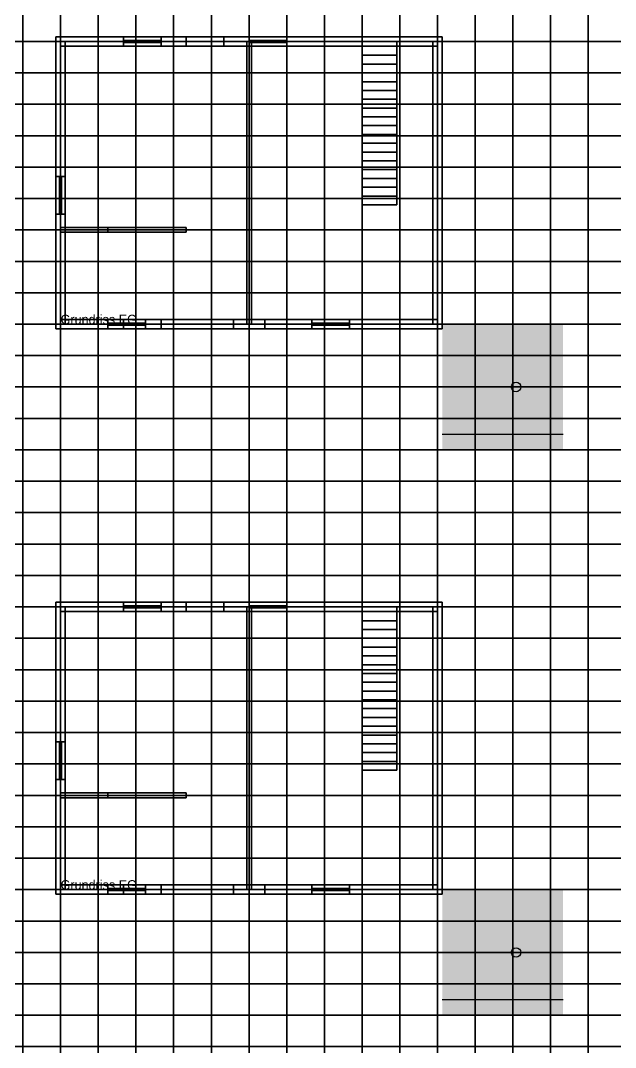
# Model space of a CAD drawing. Header units: millimetres. Extents: x -20000 to 218800, y -20000 to 179000.
# Drawn here: x 38725 to 57666, y 30974 to 63666 of the extents above; entities that cross this region are included whole.
import ezdxf

# ---------------------------------------------------------------- set-up
doc = ezdxf.new("R2010")
doc.units = ezdxf.units.MM
for name, color, linetype in [('A-BODEN', 33, 'Continuous'), ('A-DECKE', 9, 'Continuous'), ('A-FENSTER', 4, 'Continuous'), ('A-FENSTER-GLAS', 5, 'Continuous'), ('A-MAUER', 253, 'Continuous'), ('A-STUETZE', 8, 'Continuous'), ('A-TERRASSE', 32, 'Continuous'), ('A-TEXT', 2, 'Continuous'), ('A-TREPPE', 41, 'Continuous'), ('A-WAND', 7, 'Continuous'), ('A-WAND-INNEN', 8, 'Continuous')]:
    doc.layers.add(name, color=color, linetype=linetype)

# ---------------------------------------------------------------- blocks, each defined once
blk = doc.blocks.new('RAHMEN')
mesh = blk.add_polyface()
corners = [(0, -30), (0, 30), (1200, 30), (1200, -30), (0, -30, 60), (1200, -30, 60), (1200, 30, 60), (0, 30, 60)]
mesh.append_faces([[corners[k] for k in face] for face in [(0, 1, 2, 3), (4, 5, 6, 7), (0, 3, 5, 4), (3, 2, 6, 5), (2, 1, 7, 6), (1, 0, 4, 7)]])
mesh = blk.add_polyface()
corners = [(0, -30, 1140), (0, 30, 1140), (1200, 30, 1140), (1200, -30, 1140), (0, -30, 1200), (1200, -30, 1200), (1200, 30, 1200), (0, 30, 1200)]
mesh.append_faces([[corners[k] for k in face] for face in [(0, 1, 2, 3), (4, 5, 6, 7), (0, 3, 5, 4), (3, 2, 6, 5), (2, 1, 7, 6), (1, 0, 4, 7)]])
mesh = blk.add_polyface()
corners = [(0, -30), (0, 30), (60, 30), (60, -30), (0, -30, 1200), (60, -30, 1200), (60, 30, 1200), (0, 30, 1200)]
mesh.append_faces([[corners[k] for k in face] for face in [(0, 1, 2, 3), (4, 5, 6, 7), (0, 3, 5, 4), (3, 2, 6, 5), (2, 1, 7, 6), (1, 0, 4, 7)]])
mesh = blk.add_polyface()
corners = [(1140, -30), (1140, 30), (1200, 30), (1200, -30), (1140, -30, 1200), (1200, -30, 1200), (1200, 30, 1200), (1140, 30, 1200)]
mesh.append_faces([[corners[k] for k in face] for face in [(0, 1, 2, 3), (4, 5, 6, 7), (0, 3, 5, 4), (3, 2, 6, 5), (2, 1, 7, 6), (1, 0, 4, 7)]])
blk = doc.blocks.new('FENSTER')
at = {"layer": 'A-FENSTER-GLAS', "color": 5}
blk.add_3dface([(60, 0, 60), (1140, 0, 60), (1140, 0, 1140), (60, 0, 1140)], dxfattribs=at)
blk.add_blockref('RAHMEN', (0, 0))
blk = doc.blocks.new('STUFE')
mesh = blk.add_polyface()
corners = [(0, 0), (0, 280), (1100, 280), (1100, 0), (0, 0, 170), (1100, 0, 170), (1100, 280, 170), (0, 280, 170)]
mesh.append_faces([[corners[k] for k in face] for face in [(0, 1, 2, 3), (4, 5, 6, 7), (0, 3, 5, 4), (3, 2, 6, 5), (2, 1, 7, 6), (1, 0, 4, 7)]])
blk = doc.blocks.new('HAUS')
at = {"layer": 'A-DECKE'}
for points in [[(0, 0, 5800), (12000, 0, 5800), (12000, 9000, 5800), (0, 9000, 5800)], [(0, 0, 6000), (12000, 0, 6000), (12000, 9000, 6000), (0, 9000, 6000)]]:
    blk.add_3dface(points, dxfattribs=at)
at = {"layer": 'A-MAUER'}
blk.add_lwpolyline([(12150, -3500), (16000, -3500)], dxfattribs=at)
at = {"layer": 'A-STUETZE'}
blk.add_circle((14500, -2000), 150, dxfattribs=at)
at = {"layer": 'A-TERRASSE'}
blk.add_solid([(12150, -4000), (16000, -4000), (12150, 0), (16000, 0)], dxfattribs=at)
at = {"layer": 'A-WAND'}
for points in [[(0, 0, 6000), (0, 9000, 6000), (0, 4500, 8400)], [(12000, 0, 6000), (12000, 9000, 6000), (12000, 4500, 8400)]]:
    blk.add_3dface(points, dxfattribs=at)
at = {"layer": 'A-FENSTER'}
for p, rotation in [((3200, 9000, 900), 180), ((7200, 9000, 900), 180), ((0, 4700, 900), -90)]:
    blk.add_blockref('FENSTER', p, dxfattribs=dict(at, rotation=rotation))
for p in [(1500, 0, 900), (8000, 0, 900)]:
    blk.add_blockref('FENSTER', p, dxfattribs=at)
at = {"layer": 'A-TREPPE', "zscale": 1.0380622837370241}
for p in [(9600, 8280, 2824), (9600, 8000, 2647), (9600, 7720, 2471), (9600, 7440, 2294), (9600, 7160, 2118), (9600, 6880, 1941), (9600, 6600, 1765), (9600, 6320, 1588), (9600, 6040, 1412), (9600, 5760, 1235), (9600, 5480, 1059), (9600, 5200, 882), (9600, 4920, 706), (9600, 4640, 529), (9600, 4360, 353), (9600, 4080, 176), (9600, 3800)]:
    blk.add_blockref('STUFE', p, dxfattribs=at)
at = {"layer": 'A-TEXT'}
blk.add_text('Grundriss EG', height=300, dxfattribs=at).set_placement((0, 0))
at = {"layer": 'A-BODEN'}
mesh = blk.add_polyface(dxfattribs=at)
corners = [(-150, -150, -300), (-150, 9150, -300), (12150, 9150, -300), (12150, -150, -300), (-150, -150), (12150, -150), (12150, 9150), (-150, 9150)]
mesh.append_faces([[corners[k] for k in face] for face in [(0, 1, 2, 3), (4, 5, 6, 7), (0, 3, 5, 4), (3, 2, 6, 5), (2, 1, 7, 6), (1, 0, 4, 7)]])
at = {"layer": 'A-DECKE'}
mesh = blk.add_polyface(dxfattribs=at)
corners = [(0, 4000, 2750), (0, 9000, 2750), (9600, 9000, 2750), (9600, 4000, 2750), (0, 4000, 3000), (9600, 4000, 3000), (9600, 9000, 3000), (0, 9000, 3000)]
mesh.append_faces([[corners[k] for k in face] for face in [(0, 1, 2, 3), (4, 5, 6, 7), (0, 3, 5, 4), (3, 2, 6, 5), (2, 1, 7, 6), (1, 0, 4, 7)]])
mesh = blk.add_polyface(dxfattribs=at)
corners = [(9600, 8850, 2750), (9600, 9000, 2750), (10700, 9000, 2750), (10700, 8850, 2750), (9600, 8850, 3000), (10700, 8850, 3000), (10700, 9000, 3000), (9600, 9000, 3000)]
mesh.append_faces([[corners[k] for k in face] for face in [(0, 1, 2, 3), (4, 5, 6, 7), (0, 3, 5, 4), (3, 2, 6, 5), (2, 1, 7, 6), (1, 0, 4, 7)]])
mesh = blk.add_polyface(dxfattribs=at)
corners = [(10700, 4000, 2750), (10700, 9000, 2750), (12000, 9000, 2750), (12000, 4000, 2750), (10700, 4000, 3000), (12000, 4000, 3000), (12000, 9000, 3000), (10700, 9000, 3000)]
mesh.append_faces([[corners[k] for k in face] for face in [(0, 1, 2, 3), (4, 5, 6, 7), (0, 3, 5, 4), (3, 2, 6, 5), (2, 1, 7, 6), (1, 0, 4, 7)]])
mesh = blk.add_polyface(dxfattribs=at)
corners = [(0, 0, 2750), (0, 4000, 2750), (12000, 4000, 2750), (12000, 0, 2750), (0, 0, 3000), (12000, 0, 3000), (12000, 4000, 3000), (0, 4000, 3000)]
mesh.append_faces([[corners[k] for k in face] for face in [(0, 1, 2, 3), (4, 5, 6, 7), (0, 3, 5, 4), (3, 2, 6, 5), (2, 1, 7, 6), (1, 0, 4, 7)]])
at = {"layer": 'A-WAND'}
mesh = blk.add_polyface(dxfattribs=at)
corners = [(-150, 4700), (-150, 9000), (150, 9000), (150, 4700), (-150, 4700, 3000), (150, 4700, 3000), (150, 9000, 3000), (-150, 9000, 3000)]
mesh.append_faces([[corners[k] for k in face] for face in [(0, 1, 2, 3), (4, 5, 6, 7), (0, 3, 5, 4), (3, 2, 6, 5), (2, 1, 7, 6), (1, 0, 4, 7)]])
mesh = blk.add_polyface(dxfattribs=at)
corners = [(-150, 0, 3000), (-150, 9000, 3000), (150, 9000, 3000), (150, 0, 3000), (-150, 0, 5800), (150, 0, 5800), (150, 9000, 5800), (-150, 9000, 5800)]
mesh.append_faces([[corners[k] for k in face] for face in [(0, 1, 2, 3), (4, 5, 6, 7), (0, 3, 5, 4), (3, 2, 6, 5), (2, 1, 7, 6), (1, 0, 4, 7)]])
mesh = blk.add_polyface(dxfattribs=at)
corners = [(0, 8850), (0, 9150), (2000, 9150), (2000, 8850), (0, 8850, 3000), (2000, 8850, 3000), (2000, 9150, 3000), (0, 9150, 3000)]
mesh.append_faces([[corners[k] for k in face] for face in [(0, 1, 2, 3), (4, 5, 6, 7), (0, 3, 5, 4), (3, 2, 6, 5), (2, 1, 7, 6), (1, 0, 4, 7)]])
mesh = blk.add_polyface(dxfattribs=at)
corners = [(0, 8850, 3000), (0, 9150, 3000), (4000, 9150, 3000), (4000, 8850, 3000), (0, 8850, 5800), (4000, 8850, 5800), (4000, 9150, 5800), (0, 9150, 5800)]
mesh.append_faces([[corners[k] for k in face] for face in [(0, 1, 2, 3), (4, 5, 6, 7), (0, 3, 5, 4), (3, 2, 6, 5), (2, 1, 7, 6), (1, 0, 4, 7)]])
mesh = blk.add_polyface(dxfattribs=at)
corners = [(2000, 8850), (2000, 9150), (3200, 9150), (3200, 8850), (2000, 8850, 900), (3200, 8850, 900), (3200, 9150, 900), (2000, 9150, 900)]
mesh.append_faces([[corners[k] for k in face] for face in [(0, 1, 2, 3), (4, 5, 6, 7), (0, 3, 5, 4), (3, 2, 6, 5), (2, 1, 7, 6), (1, 0, 4, 7)]])
mesh = blk.add_polyface(dxfattribs=at)
corners = [(2000, 8850, 2100), (2000, 9150, 2100), (3200, 9150, 2100), (3200, 8850, 2100), (2000, 8850, 3000), (3200, 8850, 3000), (3200, 9150, 3000), (2000, 9150, 3000)]
mesh.append_faces([[corners[k] for k in face] for face in [(0, 1, 2, 3), (4, 5, 6, 7), (0, 3, 5, 4), (3, 2, 6, 5), (2, 1, 7, 6), (1, 0, 4, 7)]])
mesh = blk.add_polyface(dxfattribs=at)
corners = [(3200, 8850), (3200, 9150), (6000, 9150), (6000, 8850), (3200, 8850, 3000), (6000, 8850, 3000), (6000, 9150, 3000), (3200, 9150, 3000)]
mesh.append_faces([[corners[k] for k in face] for face in [(0, 1, 2, 3), (4, 5, 6, 7), (0, 3, 5, 4), (3, 2, 6, 5), (2, 1, 7, 6), (1, 0, 4, 7)]])
mesh = blk.add_polyface(dxfattribs=at)
corners = [(4000, 8850, 3000), (4000, 9150, 3000), (5200, 9150, 3000), (5200, 8850, 3000), (4000, 8850, 3900), (5200, 8850, 3900), (5200, 9150, 3900), (4000, 9150, 3900)]
mesh.append_faces([[corners[k] for k in face] for face in [(0, 1, 2, 3), (4, 5, 6, 7), (0, 3, 5, 4), (3, 2, 6, 5), (2, 1, 7, 6), (1, 0, 4, 7)]])
mesh = blk.add_polyface(dxfattribs=at)
corners = [(4000, 8850, 5100), (4000, 9150, 5100), (5200, 9150, 5100), (5200, 8850, 5100), (4000, 8850, 5800), (5200, 8850, 5800), (5200, 9150, 5800), (4000, 9150, 5800)]
mesh.append_faces([[corners[k] for k in face] for face in [(0, 1, 2, 3), (4, 5, 6, 7), (0, 3, 5, 4), (3, 2, 6, 5), (2, 1, 7, 6), (1, 0, 4, 7)]])
mesh = blk.add_polyface(dxfattribs=at)
corners = [(5200, 8850, 3000), (5200, 9150, 3000), (12000, 9150, 3000), (12000, 8850, 3000), (5200, 8850, 5800), (12000, 8850, 5800), (12000, 9150, 5800), (5200, 9150, 5800)]
mesh.append_faces([[corners[k] for k in face] for face in [(0, 1, 2, 3), (4, 5, 6, 7), (0, 3, 5, 4), (3, 2, 6, 5), (2, 1, 7, 6), (1, 0, 4, 7)]])
mesh = blk.add_polyface(dxfattribs=at)
corners = [(6000, 8850), (6000, 9150), (7200, 9150), (7200, 8850), (6000, 8850, 900), (7200, 8850, 900), (7200, 9150, 900), (6000, 9150, 900)]
mesh.append_faces([[corners[k] for k in face] for face in [(0, 1, 2, 3), (4, 5, 6, 7), (0, 3, 5, 4), (3, 2, 6, 5), (2, 1, 7, 6), (1, 0, 4, 7)]])
mesh = blk.add_polyface(dxfattribs=at)
corners = [(6000, 8850, 2100), (6000, 9150, 2100), (7200, 9150, 2100), (7200, 8850, 2100), (6000, 8850, 3000), (7200, 8850, 3000), (7200, 9150, 3000), (6000, 9150, 3000)]
mesh.append_faces([[corners[k] for k in face] for face in [(0, 1, 2, 3), (4, 5, 6, 7), (0, 3, 5, 4), (3, 2, 6, 5), (2, 1, 7, 6), (1, 0, 4, 7)]])
mesh = blk.add_polyface(dxfattribs=at)
corners = [(7200, 8850), (7200, 9150), (12000, 9150), (12000, 8850), (7200, 8850, 3000), (12000, 8850, 3000), (12000, 9150, 3000), (7200, 9150, 3000)]
mesh.append_faces([[corners[k] for k in face] for face in [(0, 1, 2, 3), (4, 5, 6, 7), (0, 3, 5, 4), (3, 2, 6, 5), (2, 1, 7, 6), (1, 0, 4, 7)]])
mesh = blk.add_polyface(dxfattribs=at)
corners = [(11850, 0), (11850, 9000), (12150, 9000), (12150, 0), (11850, 0, 3000), (12150, 0, 3000), (12150, 9000, 3000), (11850, 9000, 3000)]
mesh.append_faces([[corners[k] for k in face] for face in [(0, 1, 2, 3), (4, 5, 6, 7), (0, 3, 5, 4), (3, 2, 6, 5), (2, 1, 7, 6), (1, 0, 4, 7)]])
mesh = blk.add_polyface(dxfattribs=at)
corners = [(11850, 0, 3000), (11850, 9000, 3000), (12150, 9000, 3000), (12150, 0, 3000), (11850, 0, 5800), (12150, 0, 5800), (12150, 9000, 5800), (11850, 9000, 5800)]
mesh.append_faces([[corners[k] for k in face] for face in [(0, 1, 2, 3), (4, 5, 6, 7), (0, 3, 5, 4), (3, 2, 6, 5), (2, 1, 7, 6), (1, 0, 4, 7)]])
mesh = blk.add_polyface(dxfattribs=at)
corners = [(-150, 3500), (-150, 4700), (150, 4700), (150, 3500), (-150, 3500, 900), (150, 3500, 900), (150, 4700, 900), (-150, 4700, 900)]
mesh.append_faces([[corners[k] for k in face] for face in [(0, 1, 2, 3), (4, 5, 6, 7), (0, 3, 5, 4), (3, 2, 6, 5), (2, 1, 7, 6), (1, 0, 4, 7)]])
mesh = blk.add_polyface(dxfattribs=at)
corners = [(-150, 3500, 2100), (-150, 4700, 2100), (150, 4700, 2100), (150, 3500, 2100), (-150, 3500, 3000), (150, 3500, 3000), (150, 4700, 3000), (-150, 4700, 3000)]
mesh.append_faces([[corners[k] for k in face] for face in [(0, 1, 2, 3), (4, 5, 6, 7), (0, 3, 5, 4), (3, 2, 6, 5), (2, 1, 7, 6), (1, 0, 4, 7)]])
mesh = blk.add_polyface(dxfattribs=at)
corners = [(-150, 0), (-150, 3500), (150, 3500), (150, 0), (-150, 0, 3000), (150, 0, 3000), (150, 3500, 3000), (-150, 3500, 3000)]
mesh.append_faces([[corners[k] for k in face] for face in [(0, 1, 2, 3), (4, 5, 6, 7), (0, 3, 5, 4), (3, 2, 6, 5), (2, 1, 7, 6), (1, 0, 4, 7)]])
mesh = blk.add_polyface(dxfattribs=at)
corners = [(0, -150), (0, 150), (1500, 150), (1500, -150), (0, -150, 3000), (1500, -150, 3000), (1500, 150, 3000), (0, 150, 3000)]
mesh.append_faces([[corners[k] for k in face] for face in [(0, 1, 2, 3), (4, 5, 6, 7), (0, 3, 5, 4), (3, 2, 6, 5), (2, 1, 7, 6), (1, 0, 4, 7)]])
mesh = blk.add_polyface(dxfattribs=at)
corners = [(0, -150, 3000), (0, 150, 3000), (2000, 150, 3000), (2000, -150, 3000), (0, -150, 5800), (2000, -150, 5800), (2000, 150, 5800), (0, 150, 5800)]
mesh.append_faces([[corners[k] for k in face] for face in [(0, 1, 2, 3), (4, 5, 6, 7), (0, 3, 5, 4), (3, 2, 6, 5), (2, 1, 7, 6), (1, 0, 4, 7)]])
mesh = blk.add_polyface(dxfattribs=at)
corners = [(1500, -150), (1500, 150), (2700, 150), (2700, -150), (1500, -150, 900), (2700, -150, 900), (2700, 150, 900), (1500, 150, 900)]
mesh.append_faces([[corners[k] for k in face] for face in [(0, 1, 2, 3), (4, 5, 6, 7), (0, 3, 5, 4), (3, 2, 6, 5), (2, 1, 7, 6), (1, 0, 4, 7)]])
mesh = blk.add_polyface(dxfattribs=at)
corners = [(1500, -150, 2100), (1500, 150, 2100), (2700, 150, 2100), (2700, -150, 2100), (1500, -150, 3000), (2700, -150, 3000), (2700, 150, 3000), (1500, 150, 3000)]
mesh.append_faces([[corners[k] for k in face] for face in [(0, 1, 2, 3), (4, 5, 6, 7), (0, 3, 5, 4), (3, 2, 6, 5), (2, 1, 7, 6), (1, 0, 4, 7)]])
mesh = blk.add_polyface(dxfattribs=at)
corners = [(2000, -150, 3000), (2000, 150, 3000), (3200, 150, 3000), (3200, -150, 3000), (2000, -150, 3900), (3200, -150, 3900), (3200, 150, 3900), (2000, 150, 3900)]
mesh.append_faces([[corners[k] for k in face] for face in [(0, 1, 2, 3), (4, 5, 6, 7), (0, 3, 5, 4), (3, 2, 6, 5), (2, 1, 7, 6), (1, 0, 4, 7)]])
mesh = blk.add_polyface(dxfattribs=at)
corners = [(2000, -150, 5100), (2000, 150, 5100), (3200, 150, 5100), (3200, -150, 5100), (2000, -150, 5800), (3200, -150, 5800), (3200, 150, 5800), (2000, 150, 5800)]
mesh.append_faces([[corners[k] for k in face] for face in [(0, 1, 2, 3), (4, 5, 6, 7), (0, 3, 5, 4), (3, 2, 6, 5), (2, 1, 7, 6), (1, 0, 4, 7)]])
mesh = blk.add_polyface(dxfattribs=at)
corners = [(2700, -150), (2700, 150), (5500, 150), (5500, -150), (2700, -150, 3000), (5500, -150, 3000), (5500, 150, 3000), (2700, 150, 3000)]
mesh.append_faces([[corners[k] for k in face] for face in [(0, 1, 2, 3), (4, 5, 6, 7), (0, 3, 5, 4), (3, 2, 6, 5), (2, 1, 7, 6), (1, 0, 4, 7)]])
mesh = blk.add_polyface(dxfattribs=at)
corners = [(3200, -150, 3000), (3200, 150, 3000), (8000, 150, 3000), (8000, -150, 3000), (3200, -150, 5800), (8000, -150, 5800), (8000, 150, 5800), (3200, 150, 5800)]
mesh.append_faces([[corners[k] for k in face] for face in [(0, 1, 2, 3), (4, 5, 6, 7), (0, 3, 5, 4), (3, 2, 6, 5), (2, 1, 7, 6), (1, 0, 4, 7)]])
mesh = blk.add_polyface(dxfattribs=at)
corners = [(5500, -150, 2100), (5500, 150, 2100), (6500, 150, 2100), (6500, -150, 2100), (5500, -150, 3000), (6500, -150, 3000), (6500, 150, 3000), (5500, 150, 3000)]
mesh.append_faces([[corners[k] for k in face] for face in [(0, 1, 2, 3), (4, 5, 6, 7), (0, 3, 5, 4), (3, 2, 6, 5), (2, 1, 7, 6), (1, 0, 4, 7)]])
mesh = blk.add_polyface(dxfattribs=at)
corners = [(6500, -150), (6500, 150), (8000, 150), (8000, -150), (6500, -150, 3000), (8000, -150, 3000), (8000, 150, 3000), (6500, 150, 3000)]
mesh.append_faces([[corners[k] for k in face] for face in [(0, 1, 2, 3), (4, 5, 6, 7), (0, 3, 5, 4), (3, 2, 6, 5), (2, 1, 7, 6), (1, 0, 4, 7)]])
mesh = blk.add_polyface(dxfattribs=at)
corners = [(8000, -150), (8000, 150), (9200, 150), (9200, -150), (8000, -150, 900), (9200, -150, 900), (9200, 150, 900), (8000, 150, 900)]
mesh.append_faces([[corners[k] for k in face] for face in [(0, 1, 2, 3), (4, 5, 6, 7), (0, 3, 5, 4), (3, 2, 6, 5), (2, 1, 7, 6), (1, 0, 4, 7)]])
mesh = blk.add_polyface(dxfattribs=at)
corners = [(8000, -150, 2100), (8000, 150, 2100), (9200, 150, 2100), (9200, -150, 2100), (8000, -150, 3000), (9200, -150, 3000), (9200, 150, 3000), (8000, 150, 3000)]
mesh.append_faces([[corners[k] for k in face] for face in [(0, 1, 2, 3), (4, 5, 6, 7), (0, 3, 5, 4), (3, 2, 6, 5), (2, 1, 7, 6), (1, 0, 4, 7)]])
mesh = blk.add_polyface(dxfattribs=at)
corners = [(8000, -150, 3000), (8000, 150, 3000), (9200, 150, 3000), (9200, -150, 3000), (8000, -150, 3900), (9200, -150, 3900), (9200, 150, 3900), (8000, 150, 3900)]
mesh.append_faces([[corners[k] for k in face] for face in [(0, 1, 2, 3), (4, 5, 6, 7), (0, 3, 5, 4), (3, 2, 6, 5), (2, 1, 7, 6), (1, 0, 4, 7)]])
mesh = blk.add_polyface(dxfattribs=at)
corners = [(8000, -150, 5100), (8000, 150, 5100), (9200, 150, 5100), (9200, -150, 5100), (8000, -150, 5800), (9200, -150, 5800), (9200, 150, 5800), (8000, 150, 5800)]
mesh.append_faces([[corners[k] for k in face] for face in [(0, 1, 2, 3), (4, 5, 6, 7), (0, 3, 5, 4), (3, 2, 6, 5), (2, 1, 7, 6), (1, 0, 4, 7)]])
mesh = blk.add_polyface(dxfattribs=at)
corners = [(9200, -150), (9200, 150), (12000, 150), (12000, -150), (9200, -150, 3000), (12000, -150, 3000), (12000, 150, 3000), (9200, 150, 3000)]
mesh.append_faces([[corners[k] for k in face] for face in [(0, 1, 2, 3), (4, 5, 6, 7), (0, 3, 5, 4), (3, 2, 6, 5), (2, 1, 7, 6), (1, 0, 4, 7)]])
mesh = blk.add_polyface(dxfattribs=at)
corners = [(9200, -150, 3000), (9200, 150, 3000), (12000, 150, 3000), (12000, -150, 3000), (9200, -150, 5800), (12000, -150, 5800), (12000, 150, 5800), (9200, 150, 5800)]
mesh.append_faces([[corners[k] for k in face] for face in [(0, 1, 2, 3), (4, 5, 6, 7), (0, 3, 5, 4), (3, 2, 6, 5), (2, 1, 7, 6), (1, 0, 4, 7)]])
at = {"layer": 'A-WAND-INNEN'}
mesh = blk.add_polyface(dxfattribs=at)
corners = [(5925, 5000), (5925, 9000), (6075, 9000), (6075, 5000), (5925, 5000, 2750), (6075, 5000, 2750), (6075, 9000, 2750), (5925, 9000, 2750)]
mesh.append_faces([[corners[k] for k in face] for face in [(0, 1, 2, 3), (4, 5, 6, 7), (0, 3, 5, 4), (3, 2, 6, 5), (2, 1, 7, 6), (1, 0, 4, 7)]])
mesh = blk.add_polyface(dxfattribs=at)
corners = [(5925, 6000, 3000), (5925, 9000, 3000), (6075, 9000, 3000), (6075, 6000, 3000), (5925, 6000, 5800), (6075, 6000, 5800), (6075, 9000, 5800), (5925, 9000, 5800)]
mesh.append_faces([[corners[k] for k in face] for face in [(0, 1, 2, 3), (4, 5, 6, 7), (0, 3, 5, 4), (3, 2, 6, 5), (2, 1, 7, 6), (1, 0, 4, 7)]])
mesh = blk.add_polyface(dxfattribs=at)
corners = [(5925, 5000, 5100), (5925, 6000, 5100), (6075, 6000, 5100), (6075, 5000, 5100), (5925, 5000, 5800), (6075, 5000, 5800), (6075, 6000, 5800), (5925, 6000, 5800)]
mesh.append_faces([[corners[k] for k in face] for face in [(0, 1, 2, 3), (4, 5, 6, 7), (0, 3, 5, 4), (3, 2, 6, 5), (2, 1, 7, 6), (1, 0, 4, 7)]])
mesh = blk.add_polyface(dxfattribs=at)
corners = [(5925, 4000, 2100), (5925, 5000, 2100), (6075, 5000, 2100), (6075, 4000, 2100), (5925, 4000, 2750), (6075, 4000, 2750), (6075, 5000, 2750), (5925, 5000, 2750)]
mesh.append_faces([[corners[k] for k in face] for face in [(0, 1, 2, 3), (4, 5, 6, 7), (0, 3, 5, 4), (3, 2, 6, 5), (2, 1, 7, 6), (1, 0, 4, 7)]])
mesh = blk.add_polyface(dxfattribs=at)
corners = [(5925, 0, 3000), (5925, 5000, 3000), (6075, 5000, 3000), (6075, 0, 3000), (5925, 0, 5800), (6075, 0, 5800), (6075, 5000, 5800), (5925, 5000, 5800)]
mesh.append_faces([[corners[k] for k in face] for face in [(0, 1, 2, 3), (4, 5, 6, 7), (0, 3, 5, 4), (3, 2, 6, 5), (2, 1, 7, 6), (1, 0, 4, 7)]])
mesh = blk.add_polyface(dxfattribs=at)
corners = [(5925, 3000), (5925, 4000), (6075, 4000), (6075, 3000), (5925, 3000, 2750), (6075, 3000, 2750), (6075, 4000, 2750), (5925, 4000, 2750)]
mesh.append_faces([[corners[k] for k in face] for face in [(0, 1, 2, 3), (4, 5, 6, 7), (0, 3, 5, 4), (3, 2, 6, 5), (2, 1, 7, 6), (1, 0, 4, 7)]])
mesh = blk.add_polyface(dxfattribs=at)
corners = [(0, 2925), (0, 3075), (1500, 3075), (1500, 2925), (0, 2925, 2750), (1500, 2925, 2750), (1500, 3075, 2750), (0, 3075, 2750)]
mesh.append_faces([[corners[k] for k in face] for face in [(0, 1, 2, 3), (4, 5, 6, 7), (0, 3, 5, 4), (3, 2, 6, 5), (2, 1, 7, 6), (1, 0, 4, 7)]])
mesh = blk.add_polyface(dxfattribs=at)
corners = [(1500, 2925, 2100), (1500, 3075, 2100), (2400, 3075, 2100), (2400, 2925, 2100), (1500, 2925, 2750), (2400, 2925, 2750), (2400, 3075, 2750), (1500, 3075, 2750)]
mesh.append_faces([[corners[k] for k in face] for face in [(0, 1, 2, 3), (4, 5, 6, 7), (0, 3, 5, 4), (3, 2, 6, 5), (2, 1, 7, 6), (1, 0, 4, 7)]])
mesh = blk.add_polyface(dxfattribs=at)
corners = [(2400, 2925), (2400, 3075), (4000, 3075), (4000, 2925), (2400, 2925, 2750), (4000, 2925, 2750), (4000, 3075, 2750), (2400, 3075, 2750)]
mesh.append_faces([[corners[k] for k in face] for face in [(0, 1, 2, 3), (4, 5, 6, 7), (0, 3, 5, 4), (3, 2, 6, 5), (2, 1, 7, 6), (1, 0, 4, 7)]])

msp = doc.modelspace()

# ---------------------------------------------------------------- block references
at = {"row_count": 6, "column_count": 10, "row_spacing": 18000, "column_spacing": 20000}
msp.add_blockref('HAUS', (0, 0), dxfattribs=at)

# ---------------------------------------------------------------- meshes
at = {"layer": 'GELAENDE'}
mesh = msp.add_polymesh((9, 9), dxfattribs=at)
for k, corner in enumerate([(37600, 60000, -316), (37600, 61000, -333), (37600, 62000, -351), (37600, 63000, -369), (37600, 64000, -389), (37600, 65000, -408), (37600, 66000, -427), (37600, 67000, -446), (37600, 68000, -464), (38800, 60000, -317), (38800, 61000, -334), (38800, 62000, -351), (38800, 63000, -370), (38800, 64000, -389), (38800, 65000, -408), (38800, 66000, -427), (38800, 67000, -446), (38800, 68000, -463), (40000, 60000, -319), (40000, 61000, -335), (40000, 62000, -353), (40000, 63000, -371), (40000, 64000, -389), (40000, 65000, -408), (40000, 66000, -426), (40000, 67000, -444), (40000, 68000, -462), (41200, 60000, -322), (41200, 61000, -338), (41200, 62000, -354), (41200, 63000, -372), (41200, 64000, -390), (41200, 65000, -408), (41200, 66000, -425), (41200, 67000, -443), (41200, 68000, -460), (42400, 60000, -326), (42400, 61000, -341), (42400, 62000, -356), (42400, 63000, -373), (42400, 64000, -390), (42400, 65000, -407), (42400, 66000, -424), (42400, 67000, -441), (42400, 68000, -457), (43600, 60000, -330), (43600, 61000, -344), (43600, 62000, -359), (43600, 63000, -375), (43600, 64000, -391), (43600, 65000, -407), (43600, 66000, -423), (43600, 67000, -439), (43600, 68000, -454), (44800, 60000, -335), (44800, 61000, -348), (44800, 62000, -362), (44800, 63000, -376), (44800, 64000, -391), (44800, 65000, -406), (44800, 66000, -421), (44800, 67000, -436), (44800, 68000, -450), (46000, 60000, -341), (46000, 61000, -352), (46000, 62000, -365), (46000, 63000, -378), (46000, 64000, -392), (46000, 65000, -406), (46000, 66000, -419), (46000, 67000, -433), (46000, 68000, -446), (47200, 60000, -347), (47200, 61000, -357), (47200, 62000, -369), (47200, 63000, -381), (47200, 64000, -393), (47200, 65000, -405), (47200, 66000, -417), (47200, 67000, -429), (47200, 68000, -441)]):
    mesh.set_mesh_vertex(divmod(k, 9), corner)
mesh = msp.add_polymesh((9, 9), dxfattribs=at)
for k, corner in enumerate([(47200, 60000, -347), (47200, 61000, -357), (47200, 62000, -369), (47200, 63000, -381), (47200, 64000, -393), (47200, 65000, -405), (47200, 66000, -417), (47200, 67000, -429), (47200, 68000, -441), (48400, 60000, -354), (48400, 61000, -363), (48400, 62000, -373), (48400, 63000, -383), (48400, 64000, -394), (48400, 65000, -404), (48400, 66000, -415), (48400, 67000, -426), (48400, 68000, -436), (49600, 60000, -361), (49600, 61000, -369), (49600, 62000, -377), (49600, 63000, -386), (49600, 64000, -395), (49600, 65000, -404), (49600, 66000, -413), (49600, 67000, -422), (49600, 68000, -430), (50800, 60000, -369), (50800, 61000, -375), (50800, 62000, -382), (50800, 63000, -389), (50800, 64000, -396), (50800, 65000, -403), (50800, 66000, -410), (50800, 67000, -417), (50800, 68000, -424), (52000, 60000, -376), (52000, 61000, -381), (52000, 62000, -386), (52000, 63000, -391), (52000, 64000, -397), (52000, 65000, -402), (52000, 66000, -408), (52000, 67000, -413), (52000, 68000, -418), (53200, 60000, -385), (53200, 61000, -388), (53200, 62000, -391), (53200, 63000, -394), (53200, 64000, -398), (53200, 65000, -401), (53200, 66000, -405), (53200, 67000, -408), (53200, 68000, -412), (54400, 60000, -393), (54400, 61000, -394), (54400, 62000, -396), (54400, 63000, -397), (54400, 64000, -399), (54400, 65000, -401), (54400, 66000, -402), (54400, 67000, -404), (54400, 68000, -405), (55600, 60000, -401), (55600, 61000, -401), (55600, 62000, -401), (55600, 63000, -401), (55600, 64000, -400), (55600, 65000, -400), (55600, 66000, -400), (55600, 67000, -399), (55600, 68000, -399), (56800, 60000, -410), (56800, 61000, -408), (56800, 62000, -406), (56800, 63000, -404), (56800, 64000, -401), (56800, 65000, -399), (56800, 66000, -397), (56800, 67000, -395), (56800, 68000, -392)]):
    mesh.set_mesh_vertex(divmod(k, 9), corner)
mesh = msp.add_polymesh((9, 9), dxfattribs=at)
for k, corner in enumerate([(56800, 60000, -410), (56800, 61000, -408), (56800, 62000, -406), (56800, 63000, -404), (56800, 64000, -401), (56800, 65000, -399), (56800, 66000, -397), (56800, 67000, -395), (56800, 68000, -392), (58000, 60000, -418), (58000, 61000, -414), (58000, 62000, -411), (58000, 63000, -407), (58000, 64000, -402), (58000, 65000, -398), (58000, 66000, -394), (58000, 67000, -390), (58000, 68000, -386), (59200, 60000, -426), (59200, 61000, -421), (59200, 62000, -415), (59200, 63000, -410), (59200, 64000, -404), (59200, 65000, -397), (59200, 66000, -391), (59200, 67000, -386), (59200, 68000, -380), (60400, 60000, -434), (60400, 61000, -427), (60400, 62000, -420), (60400, 63000, -412), (60400, 64000, -405), (60400, 65000, -397), (60400, 66000, -389), (60400, 67000, -381), (60400, 68000, -374), (61600, 60000, -442), (61600, 61000, -433), (61600, 62000, -424), (61600, 63000, -415), (61600, 64000, -406), (61600, 65000, -396), (61600, 66000, -386), (61600, 67000, -377), (61600, 68000, -368), (62800, 60000, -449), (62800, 61000, -439), (62800, 62000, -429), (62800, 63000, -418), (62800, 64000, -407), (62800, 65000, -395), (62800, 66000, -384), (62800, 67000, -373), (62800, 68000, -363), (64000, 60000, -455), (64000, 61000, -444), (64000, 62000, -432), (64000, 63000, -420), (64000, 64000, -407), (64000, 65000, -395), (64000, 66000, -382), (64000, 67000, -370), (64000, 68000, -358), (65200, 60000, -461), (65200, 61000, -449), (65200, 62000, -436), (65200, 63000, -422), (65200, 64000, -408), (65200, 65000, -394), (65200, 66000, -380), (65200, 67000, -366), (65200, 68000, -353), (66400, 60000, -467), (66400, 61000, -453), (66400, 62000, -439), (66400, 63000, -424), (66400, 64000, -409), (66400, 65000, -394), (66400, 66000, -378), (66400, 67000, -363), (66400, 68000, -349)]):
    mesh.set_mesh_vertex(divmod(k, 9), corner)
mesh = msp.add_polymesh((9, 9), dxfattribs=at)
for k, corner in enumerate([(37600, 52000, -251), (37600, 53000, -251), (37600, 54000, -253), (37600, 55000, -258), (37600, 56000, -266), (37600, 57000, -275), (37600, 58000, -287), (37600, 59000, -301), (37600, 60000, -316), (38800, 52000, -253), (38800, 53000, -253), (38800, 54000, -255), (38800, 55000, -260), (38800, 56000, -268), (38800, 57000, -277), (38800, 58000, -289), (38800, 59000, -302), (38800, 60000, -317), (40000, 52000, -256), (40000, 53000, -256), (40000, 54000, -259), (40000, 55000, -264), (40000, 56000, -271), (40000, 57000, -280), (40000, 58000, -291), (40000, 59000, -305), (40000, 60000, -319), (41200, 52000, -261), (41200, 53000, -261), (41200, 54000, -264), (41200, 55000, -268), (41200, 56000, -275), (41200, 57000, -284), (41200, 58000, -295), (41200, 59000, -308), (41200, 60000, -322), (42400, 52000, -268), (42400, 53000, -268), (42400, 54000, -270), (42400, 55000, -274), (42400, 56000, -281), (42400, 57000, -290), (42400, 58000, -300), (42400, 59000, -312), (42400, 60000, -326), (43600, 52000, -275), (43600, 53000, -275), (43600, 54000, -278), (43600, 55000, -282), (43600, 56000, -288), (43600, 57000, -296), (43600, 58000, -306), (43600, 59000, -317), (43600, 60000, -330), (44800, 52000, -284), (44800, 53000, -284), (44800, 54000, -286), (44800, 55000, -290), (44800, 56000, -296), (44800, 57000, -303), (44800, 58000, -312), (44800, 59000, -323), (44800, 60000, -335), (46000, 52000, -294), (46000, 53000, -294), (46000, 54000, -296), (46000, 55000, -300), (46000, 56000, -305), (46000, 57000, -312), (46000, 58000, -320), (46000, 59000, -330), (46000, 60000, -341), (47200, 52000, -306), (47200, 53000, -306), (47200, 54000, -307), (47200, 55000, -310), (47200, 56000, -315), (47200, 57000, -321), (47200, 58000, -329), (47200, 59000, -337), (47200, 60000, -347)]):
    mesh.set_mesh_vertex(divmod(k, 9), corner)
mesh = msp.add_polymesh((9, 9), dxfattribs=at)
for k, corner in enumerate([(47200, 52000, -306), (47200, 53000, -306), (47200, 54000, -307), (47200, 55000, -310), (47200, 56000, -315), (47200, 57000, -321), (47200, 58000, -329), (47200, 59000, -337), (47200, 60000, -347), (48400, 52000, -318), (48400, 53000, -318), (48400, 54000, -319), (48400, 55000, -322), (48400, 56000, -326), (48400, 57000, -331), (48400, 58000, -338), (48400, 59000, -345), (48400, 60000, -354), (49600, 52000, -330), (49600, 53000, -330), (49600, 54000, -332), (49600, 55000, -334), (49600, 56000, -337), (49600, 57000, -342), (49600, 58000, -347), (49600, 59000, -354), (49600, 60000, -361), (50800, 52000, -344), (50800, 53000, -344), (50800, 54000, -345), (50800, 55000, -347), (50800, 56000, -350), (50800, 57000, -353), (50800, 58000, -358), (50800, 59000, -363), (50800, 60000, -369), (52000, 52000, -358), (52000, 53000, -358), (52000, 54000, -359), (52000, 55000, -360), (52000, 56000, -362), (52000, 57000, -365), (52000, 58000, -368), (52000, 59000, -372), (52000, 60000, -376), (53200, 52000, -373), (53200, 53000, -373), (53200, 54000, -373), (53200, 55000, -374), (53200, 56000, -375), (53200, 57000, -377), (53200, 58000, -379), (53200, 59000, -382), (53200, 60000, -385), (54400, 52000, -388), (54400, 53000, -388), (54400, 54000, -388), (54400, 55000, -388), (54400, 56000, -389), (54400, 57000, -390), (54400, 58000, -391), (54400, 59000, -392), (54400, 60000, -393), (55600, 52000, -403), (55600, 53000, -403), (55600, 54000, -402), (55600, 55000, -402), (55600, 56000, -402), (55600, 57000, -402), (55600, 58000, -402), (55600, 59000, -402), (55600, 60000, -401), (56800, 52000, -417), (56800, 53000, -417), (56800, 54000, -417), (56800, 55000, -417), (56800, 56000, -416), (56800, 57000, -415), (56800, 58000, -413), (56800, 59000, -412), (56800, 60000, -410)]):
    mesh.set_mesh_vertex(divmod(k, 9), corner)
mesh = msp.add_polymesh((9, 9), dxfattribs=at)
for k, corner in enumerate([(56800, 52000, -417), (56800, 53000, -417), (56800, 54000, -417), (56800, 55000, -417), (56800, 56000, -416), (56800, 57000, -415), (56800, 58000, -413), (56800, 59000, -412), (56800, 60000, -410), (58000, 52000, -432), (58000, 53000, -432), (58000, 54000, -432), (58000, 55000, -431), (58000, 56000, -429), (58000, 57000, -427), (58000, 58000, -424), (58000, 59000, -421), (58000, 60000, -418), (59200, 52000, -447), (59200, 53000, -447), (59200, 54000, -446), (59200, 55000, -444), (59200, 56000, -442), (59200, 57000, -439), (59200, 58000, -435), (59200, 59000, -431), (59200, 60000, -426), (60400, 52000, -461), (60400, 53000, -461), (60400, 54000, -460), (60400, 55000, -458), (60400, 56000, -455), (60400, 57000, -451), (60400, 58000, -446), (60400, 59000, -440), (60400, 60000, -434), (61600, 52000, -474), (61600, 53000, -474), (61600, 54000, -473), (61600, 55000, -470), (61600, 56000, -467), (61600, 57000, -462), (61600, 58000, -456), (61600, 59000, -449), (61600, 60000, -442), (62800, 52000, -487), (62800, 53000, -487), (62800, 54000, -485), (62800, 55000, -482), (62800, 56000, -478), (62800, 57000, -472), (62800, 58000, -466), (62800, 59000, -458), (62800, 60000, -449), (64000, 52000, -498), (64000, 53000, -498), (64000, 54000, -497), (64000, 55000, -493), (64000, 56000, -489), (64000, 57000, -482), (64000, 58000, -474), (64000, 59000, -465), (64000, 60000, -455), (65200, 52000, -509), (65200, 53000, -509), (65200, 54000, -507), (65200, 55000, -504), (65200, 56000, -498), (65200, 57000, -491), (65200, 58000, -483), (65200, 59000, -473), (65200, 60000, -461), (66400, 52000, -519), (66400, 53000, -519), (66400, 54000, -517), (66400, 55000, -513), (66400, 56000, -507), (66400, 57000, -499), (66400, 58000, -490), (66400, 59000, -479), (66400, 60000, -467)]):
    mesh.set_mesh_vertex(divmod(k, 9), corner)
mesh = msp.add_polymesh((9, 9), dxfattribs=at)
for k, corner in enumerate([(37600, 44000, -333), (37600, 45000, -316), (37600, 46000, -301), (37600, 47000, -287), (37600, 48000, -275), (37600, 49000, -266), (37600, 50000, -258), (37600, 51000, -253), (37600, 52000, -251), (38800, 44000, -334), (38800, 45000, -317), (38800, 46000, -302), (38800, 47000, -289), (38800, 48000, -277), (38800, 49000, -268), (38800, 50000, -260), (38800, 51000, -255), (38800, 52000, -253), (40000, 44000, -335), (40000, 45000, -319), (40000, 46000, -305), (40000, 47000, -291), (40000, 48000, -280), (40000, 49000, -271), (40000, 50000, -264), (40000, 51000, -259), (40000, 52000, -256), (41200, 44000, -338), (41200, 45000, -322), (41200, 46000, -308), (41200, 47000, -295), (41200, 48000, -284), (41200, 49000, -275), (41200, 50000, -268), (41200, 51000, -264), (41200, 52000, -261), (42400, 44000, -340), (42400, 45000, -326), (42400, 46000, -312), (42400, 47000, -300), (42400, 48000, -290), (42400, 49000, -281), (42400, 50000, -274), (42400, 51000, -270), (42400, 52000, -268), (43600, 44000, -344), (43600, 45000, -330), (43600, 46000, -317), (43600, 47000, -306), (43600, 48000, -296), (43600, 49000, -288), (43600, 50000, -282), (43600, 51000, -278), (43600, 52000, -275), (44800, 44000, -348), (44800, 45000, -335), (44800, 46000, -323), (44800, 47000, -312), (44800, 48000, -303), (44800, 49000, -296), (44800, 50000, -290), (44800, 51000, -286), (44800, 52000, -284), (46000, 44000, -352), (46000, 45000, -341), (46000, 46000, -330), (46000, 47000, -320), (46000, 48000, -312), (46000, 49000, -305), (46000, 50000, -300), (46000, 51000, -296), (46000, 52000, -294), (47200, 44000, -357), (47200, 45000, -347), (47200, 46000, -337), (47200, 47000, -328), (47200, 48000, -321), (47200, 49000, -315), (47200, 50000, -310), (47200, 51000, -307), (47200, 52000, -306)]):
    mesh.set_mesh_vertex(divmod(k, 9), corner)
mesh = msp.add_polymesh((9, 9), dxfattribs=at)
for k, corner in enumerate([(47200, 44000, -357), (47200, 45000, -347), (47200, 46000, -337), (47200, 47000, -328), (47200, 48000, -321), (47200, 49000, -315), (47200, 50000, -310), (47200, 51000, -307), (47200, 52000, -306), (48400, 44000, -363), (48400, 45000, -354), (48400, 46000, -345), (48400, 47000, -338), (48400, 48000, -331), (48400, 49000, -326), (48400, 50000, -322), (48400, 51000, -319), (48400, 52000, -318), (49600, 44000, -369), (49600, 45000, -361), (49600, 46000, -354), (49600, 47000, -347), (49600, 48000, -342), (49600, 49000, -337), (49600, 50000, -334), (49600, 51000, -332), (49600, 52000, -330), (50800, 44000, -375), (50800, 45000, -369), (50800, 46000, -363), (50800, 47000, -358), (50800, 48000, -353), (50800, 49000, -350), (50800, 50000, -347), (50800, 51000, -345), (50800, 52000, -344), (52000, 44000, -381), (52000, 45000, -376), (52000, 46000, -372), (52000, 47000, -368), (52000, 48000, -365), (52000, 49000, -362), (52000, 50000, -360), (52000, 51000, -359), (52000, 52000, -358), (53200, 44000, -388), (53200, 45000, -385), (53200, 46000, -382), (53200, 47000, -379), (53200, 48000, -377), (53200, 49000, -375), (53200, 50000, -374), (53200, 51000, -373), (53200, 52000, -373), (54400, 44000, -394), (54400, 45000, -393), (54400, 46000, -392), (54400, 47000, -391), (54400, 48000, -390), (54400, 49000, -389), (54400, 50000, -388), (54400, 51000, -388), (54400, 52000, -388), (55600, 44000, -401), (55600, 45000, -401), (55600, 46000, -402), (55600, 47000, -402), (55600, 48000, -402), (55600, 49000, -402), (55600, 50000, -402), (55600, 51000, -402), (55600, 52000, -403), (56800, 44000, -408), (56800, 45000, -410), (56800, 46000, -412), (56800, 47000, -413), (56800, 48000, -415), (56800, 49000, -416), (56800, 50000, -417), (56800, 51000, -417), (56800, 52000, -417)]):
    mesh.set_mesh_vertex(divmod(k, 9), corner)
mesh = msp.add_polymesh((9, 9), dxfattribs=at)
for k, corner in enumerate([(56800, 44000, -408), (56800, 45000, -410), (56800, 46000, -412), (56800, 47000, -413), (56800, 48000, -415), (56800, 49000, -416), (56800, 50000, -417), (56800, 51000, -417), (56800, 52000, -417), (58000, 44000, -414), (58000, 45000, -418), (58000, 46000, -421), (58000, 47000, -424), (58000, 48000, -427), (58000, 49000, -429), (58000, 50000, -431), (58000, 51000, -432), (58000, 52000, -432), (59200, 44000, -421), (59200, 45000, -426), (59200, 46000, -431), (59200, 47000, -435), (59200, 48000, -439), (59200, 49000, -442), (59200, 50000, -444), (59200, 51000, -446), (59200, 52000, -447), (60400, 44000, -427), (60400, 45000, -434), (60400, 46000, -440), (60400, 47000, -446), (60400, 48000, -451), (60400, 49000, -455), (60400, 50000, -458), (60400, 51000, -460), (60400, 52000, -461), (61600, 44000, -433), (61600, 45000, -442), (61600, 46000, -449), (61600, 47000, -456), (61600, 48000, -462), (61600, 49000, -467), (61600, 50000, -470), (61600, 51000, -473), (61600, 52000, -474), (62800, 44000, -439), (62800, 45000, -449), (62800, 46000, -458), (62800, 47000, -466), (62800, 48000, -472), (62800, 49000, -478), (62800, 50000, -482), (62800, 51000, -485), (62800, 52000, -487), (64000, 44000, -444), (64000, 45000, -455), (64000, 46000, -465), (64000, 47000, -474), (64000, 48000, -482), (64000, 49000, -489), (64000, 50000, -493), (64000, 51000, -497), (64000, 52000, -498), (65200, 44000, -449), (65200, 45000, -461), (65200, 46000, -473), (65200, 47000, -483), (65200, 48000, -491), (65200, 49000, -498), (65200, 50000, -504), (65200, 51000, -507), (65200, 52000, -509), (66400, 44000, -453), (66400, 45000, -467), (66400, 46000, -479), (66400, 47000, -490), (66400, 48000, -499), (66400, 49000, -507), (66400, 50000, -513), (66400, 51000, -517), (66400, 52000, -519)]):
    mesh.set_mesh_vertex(divmod(k, 9), corner)
mesh = msp.add_polymesh((9, 9), dxfattribs=at)
for k, corner in enumerate([(37600, 36000, -481), (37600, 37000, -464), (37600, 38000, -446), (37600, 39000, -427), (37600, 40000, -408), (37600, 41000, -389), (37600, 42000, -369), (37600, 43000, -351), (37600, 44000, -333), (38800, 36000, -480), (38800, 37000, -463), (38800, 38000, -446), (38800, 39000, -427), (38800, 40000, -408), (38800, 41000, -389), (38800, 42000, -370), (38800, 43000, -351), (38800, 44000, -334), (40000, 36000, -478), (40000, 37000, -462), (40000, 38000, -444), (40000, 39000, -426), (40000, 40000, -408), (40000, 41000, -389), (40000, 42000, -371), (40000, 43000, -353), (40000, 44000, -335), (41200, 36000, -475), (41200, 37000, -460), (41200, 38000, -443), (41200, 39000, -425), (41200, 40000, -407), (41200, 41000, -389), (41200, 42000, -372), (41200, 43000, -354), (41200, 44000, -338), (42400, 36000, -472), (42400, 37000, -457), (42400, 38000, -441), (42400, 39000, -424), (42400, 40000, -407), (42400, 41000, -390), (42400, 42000, -373), (42400, 43000, -356), (42400, 44000, -340), (43600, 36000, -468), (43600, 37000, -454), (43600, 38000, -439), (43600, 39000, -423), (43600, 40000, -407), (43600, 41000, -391), (43600, 42000, -374), (43600, 43000, -359), (43600, 44000, -344), (44800, 36000, -463), (44800, 37000, -450), (44800, 38000, -436), (44800, 39000, -421), (44800, 40000, -406), (44800, 41000, -391), (44800, 42000, -376), (44800, 43000, -362), (44800, 44000, -348), (46000, 36000, -457), (46000, 37000, -445), (46000, 38000, -433), (46000, 39000, -419), (46000, 40000, -406), (46000, 41000, -392), (46000, 42000, -378), (46000, 43000, -365), (46000, 44000, -352), (47200, 36000, -451), (47200, 37000, -441), (47200, 38000, -429), (47200, 39000, -417), (47200, 40000, -405), (47200, 41000, -393), (47200, 42000, -381), (47200, 43000, -369), (47200, 44000, -357)]):
    mesh.set_mesh_vertex(divmod(k, 9), corner)
mesh = msp.add_polymesh((9, 9), dxfattribs=at)
for k, corner in enumerate([(47200, 36000, -451), (47200, 37000, -441), (47200, 38000, -429), (47200, 39000, -417), (47200, 40000, -405), (47200, 41000, -393), (47200, 42000, -381), (47200, 43000, -369), (47200, 44000, -357), (48400, 36000, -445), (48400, 37000, -435), (48400, 38000, -426), (48400, 39000, -415), (48400, 40000, -404), (48400, 41000, -394), (48400, 42000, -383), (48400, 43000, -373), (48400, 44000, -363), (49600, 36000, -438), (49600, 37000, -430), (49600, 38000, -422), (49600, 39000, -413), (49600, 40000, -404), (49600, 41000, -395), (49600, 42000, -386), (49600, 43000, -377), (49600, 44000, -369), (50800, 36000, -430), (50800, 37000, -424), (50800, 38000, -417), (50800, 39000, -410), (50800, 40000, -403), (50800, 41000, -396), (50800, 42000, -389), (50800, 43000, -382), (50800, 44000, -375), (52000, 36000, -423), (52000, 37000, -418), (52000, 38000, -413), (52000, 39000, -408), (52000, 40000, -402), (52000, 41000, -397), (52000, 42000, -391), (52000, 43000, -386), (52000, 44000, -381), (53200, 36000, -415), (53200, 37000, -412), (53200, 38000, -408), (53200, 39000, -405), (53200, 40000, -401), (53200, 41000, -398), (53200, 42000, -394), (53200, 43000, -391), (53200, 44000, -388), (54400, 36000, -407), (54400, 37000, -405), (54400, 38000, -404), (54400, 39000, -402), (54400, 40000, -401), (54400, 41000, -399), (54400, 42000, -397), (54400, 43000, -396), (54400, 44000, -394), (55600, 36000, -399), (55600, 37000, -399), (55600, 38000, -399), (55600, 39000, -400), (55600, 40000, -400), (55600, 41000, -400), (55600, 42000, -401), (55600, 43000, -401), (55600, 44000, -401), (56800, 36000, -391), (56800, 37000, -392), (56800, 38000, -395), (56800, 39000, -397), (56800, 40000, -399), (56800, 41000, -401), (56800, 42000, -404), (56800, 43000, -406), (56800, 44000, -408)]):
    mesh.set_mesh_vertex(divmod(k, 9), corner)
mesh = msp.add_polymesh((9, 9), dxfattribs=at)
for k, corner in enumerate([(56800, 36000, -391), (56800, 37000, -392), (56800, 38000, -395), (56800, 39000, -397), (56800, 40000, -399), (56800, 41000, -401), (56800, 42000, -404), (56800, 43000, -406), (56800, 44000, -408), (58000, 36000, -382), (58000, 37000, -386), (58000, 38000, -390), (58000, 39000, -394), (58000, 40000, -398), (58000, 41000, -402), (58000, 42000, -407), (58000, 43000, -411), (58000, 44000, -414), (59200, 36000, -375), (59200, 37000, -380), (59200, 38000, -386), (59200, 39000, -391), (59200, 40000, -397), (59200, 41000, -404), (59200, 42000, -410), (59200, 43000, -415), (59200, 44000, -421), (60400, 36000, -367), (60400, 37000, -374), (60400, 38000, -381), (60400, 39000, -389), (60400, 40000, -397), (60400, 41000, -405), (60400, 42000, -412), (60400, 43000, -420), (60400, 44000, -427), (61600, 36000, -360), (61600, 37000, -368), (61600, 38000, -377), (61600, 39000, -386), (61600, 40000, -396), (61600, 41000, -406), (61600, 42000, -415), (61600, 43000, -424), (61600, 44000, -433), (62800, 36000, -353), (62800, 37000, -363), (62800, 38000, -373), (62800, 39000, -384), (62800, 40000, -395), (62800, 41000, -407), (62800, 42000, -418), (62800, 43000, -429), (62800, 44000, -439), (64000, 36000, -346), (64000, 37000, -358), (64000, 38000, -370), (64000, 39000, -382), (64000, 40000, -395), (64000, 41000, -407), (64000, 42000, -420), (64000, 43000, -432), (64000, 44000, -444), (65200, 36000, -341), (65200, 37000, -353), (65200, 38000, -366), (65200, 39000, -380), (65200, 40000, -394), (65200, 41000, -408), (65200, 42000, -422), (65200, 43000, -436), (65200, 44000, -449), (66400, 36000, -335), (66400, 37000, -349), (66400, 38000, -363), (66400, 39000, -378), (66400, 40000, -394), (66400, 41000, -409), (66400, 42000, -424), (66400, 43000, -439), (66400, 44000, -453)]):
    mesh.set_mesh_vertex(divmod(k, 9), corner)
mesh = msp.add_polymesh((9, 9), dxfattribs=at)
for k, corner in enumerate([(37600, 28000, -549), (37600, 29000, -549), (37600, 30000, -546), (37600, 31000, -541), (37600, 32000, -533), (37600, 33000, -523), (37600, 34000, -511), (37600, 35000, -497), (37600, 36000, -481), (38800, 28000, -547), (38800, 29000, -547), (38800, 30000, -544), (38800, 31000, -539), (38800, 32000, -531), (38800, 33000, -521), (38800, 34000, -509), (38800, 35000, -495), (38800, 36000, -480), (40000, 28000, -544), (40000, 29000, -543), (40000, 30000, -540), (40000, 31000, -535), (40000, 32000, -528), (40000, 33000, -518), (40000, 34000, -507), (40000, 35000, -493), (40000, 36000, -478), (41200, 28000, -539), (41200, 29000, -538), (41200, 30000, -536), (41200, 31000, -531), (41200, 32000, -523), (41200, 33000, -514), (41200, 34000, -503), (41200, 35000, -490), (41200, 36000, -475), (42400, 28000, -532), (42400, 29000, -532), (42400, 30000, -529), (42400, 31000, -525), (42400, 32000, -518), (42400, 33000, -509), (42400, 34000, -498), (42400, 35000, -486), (42400, 36000, -472), (43600, 28000, -525), (43600, 29000, -524), (43600, 30000, -522), (43600, 31000, -517), (43600, 32000, -511), (43600, 33000, -503), (43600, 34000, -492), (43600, 35000, -481), (43600, 36000, -468), (44800, 28000, -516), (44800, 29000, -515), (44800, 30000, -513), (44800, 31000, -509), (44800, 32000, -503), (44800, 33000, -495), (44800, 34000, -486), (44800, 35000, -475), (44800, 36000, -463), (46000, 28000, -506), (46000, 29000, -505), (46000, 30000, -503), (46000, 31000, -500), (46000, 32000, -494), (46000, 33000, -487), (46000, 34000, -478), (46000, 35000, -468), (46000, 36000, -457), (47200, 28000, -495), (47200, 29000, -494), (47200, 30000, -492), (47200, 31000, -489), (47200, 32000, -484), (47200, 33000, -478), (47200, 34000, -470), (47200, 35000, -461), (47200, 36000, -451)]):
    mesh.set_mesh_vertex(divmod(k, 9), corner)
mesh = msp.add_polymesh((9, 9), dxfattribs=at)
for k, corner in enumerate([(47200, 28000, -495), (47200, 29000, -494), (47200, 30000, -492), (47200, 31000, -489), (47200, 32000, -484), (47200, 33000, -478), (47200, 34000, -470), (47200, 35000, -461), (47200, 36000, -451), (48400, 28000, -483), (48400, 29000, -482), (48400, 30000, -481), (48400, 31000, -478), (48400, 32000, -473), (48400, 33000, -468), (48400, 34000, -461), (48400, 35000, -453), (48400, 36000, -445), (49600, 28000, -470), (49600, 29000, -469), (49600, 30000, -468), (49600, 31000, -466), (49600, 32000, -462), (49600, 33000, -457), (49600, 34000, -452), (49600, 35000, -445), (49600, 36000, -438), (50800, 28000, -456), (50800, 29000, -456), (50800, 30000, -455), (50800, 31000, -453), (50800, 32000, -450), (50800, 33000, -446), (50800, 34000, -442), (50800, 35000, -436), (50800, 36000, -430), (52000, 28000, -442), (52000, 29000, -442), (52000, 30000, -441), (52000, 31000, -439), (52000, 32000, -437), (52000, 33000, -434), (52000, 34000, -431), (52000, 35000, -427), (52000, 36000, -423), (53200, 28000, -427), (53200, 29000, -427), (53200, 30000, -427), (53200, 31000, -426), (53200, 32000, -424), (53200, 33000, -422), (53200, 34000, -420), (53200, 35000, -418), (53200, 36000, -415), (54400, 28000, -412), (54400, 29000, -412), (54400, 30000, -412), (54400, 31000, -412), (54400, 32000, -411), (54400, 33000, -410), (54400, 34000, -409), (54400, 35000, -408), (54400, 36000, -407), (55600, 28000, -397), (55600, 29000, -397), (55600, 30000, -398), (55600, 31000, -398), (55600, 32000, -398), (55600, 33000, -398), (55600, 34000, -398), (55600, 35000, -398), (55600, 36000, -399), (56800, 28000, -383), (56800, 29000, -383), (56800, 30000, -383), (56800, 31000, -384), (56800, 32000, -384), (56800, 33000, -386), (56800, 34000, -387), (56800, 35000, -389), (56800, 36000, -391)]):
    mesh.set_mesh_vertex(divmod(k, 9), corner)
mesh = msp.add_polymesh((9, 9), dxfattribs=at)
for k, corner in enumerate([(56800, 28000, -383), (56800, 29000, -383), (56800, 30000, -383), (56800, 31000, -384), (56800, 32000, -384), (56800, 33000, -386), (56800, 34000, -387), (56800, 35000, -389), (56800, 36000, -391), (58000, 28000, -368), (58000, 29000, -368), (58000, 30000, -368), (58000, 31000, -370), (58000, 32000, -371), (58000, 33000, -373), (58000, 34000, -376), (58000, 35000, -379), (58000, 36000, -382), (59200, 28000, -353), (59200, 29000, -353), (59200, 30000, -354), (59200, 31000, -356), (59200, 32000, -358), (59200, 33000, -362), (59200, 34000, -365), (59200, 35000, -370), (59200, 36000, -375), (60400, 28000, -339), (60400, 29000, -340), (60400, 30000, -341), (60400, 31000, -343), (60400, 32000, -346), (60400, 33000, -350), (60400, 34000, -355), (60400, 35000, -361), (60400, 36000, -367), (61600, 28000, -326), (61600, 29000, -326), (61600, 30000, -328), (61600, 31000, -330), (61600, 32000, -334), (61600, 33000, -339), (61600, 34000, -345), (61600, 35000, -352), (61600, 36000, -360), (62800, 28000, -313), (62800, 29000, -314), (62800, 30000, -315), (62800, 31000, -318), (62800, 32000, -323), (62800, 33000, -329), (62800, 34000, -336), (62800, 35000, -344), (62800, 36000, -353), (64000, 28000, -302), (64000, 29000, -302), (64000, 30000, -304), (64000, 31000, -307), (64000, 32000, -312), (64000, 33000, -319), (64000, 34000, -327), (64000, 35000, -336), (64000, 36000, -346), (65200, 28000, -291), (65200, 29000, -291), (65200, 30000, -293), (65200, 31000, -297), (65200, 32000, -303), (65200, 33000, -310), (65200, 34000, -319), (65200, 35000, -329), (65200, 36000, -341), (66400, 28000, -281), (66400, 29000, -281), (66400, 30000, -284), (66400, 31000, -288), (66400, 32000, -294), (66400, 33000, -302), (66400, 34000, -312), (66400, 35000, -323), (66400, 36000, -335)]):
    mesh.set_mesh_vertex(divmod(k, 9), corner)

doc.saveas('drawing.dxf')
